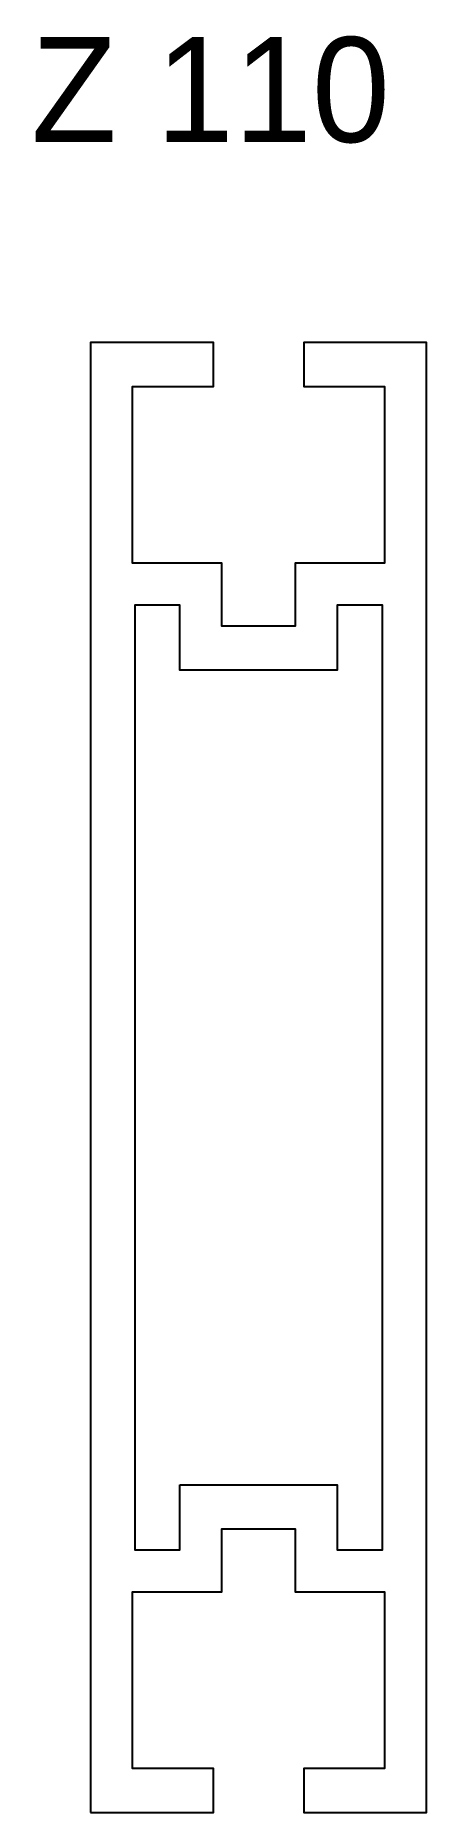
# Model space of a CAD drawing. Header units: millimetres. Extents: x -10.1 to 8.6, y -36.9 to 47.7.
import ezdxf

# ---------------------------------------------------------------- set-up
doc = ezdxf.new("R2010")
doc.units = ezdxf.units.MM
doc.header["$LTSCALE"] = 0.0125
doc.layers.add('Profil', color=7, linetype='Continuous')
doc.layers.add('Text_erfasst', color=3, linetype='Continuous')
doc.styles.add('gs25', font='gsimplex.shx', dxfattribs={"height": 25})

msp = doc.modelspace()

# ---------------------------------------------------------------- linework, layer by layer
at = {"layer": 'Profil'}
for points in [[(-7.431, -36.941), (-1.581, -36.941), (-1.581, -34.841), (-5.431, -34.841), (-5.431, -26.441), (-1.181, -26.441), (-1.181, -23.441), (2.319, -23.441), (2.319, -26.441), (6.569, -26.441), (6.569, -34.841), (2.719, -34.841), (2.719, -36.941), (8.569, -36.941), (8.569, 33.059), (2.719, 33.059), (2.719, 30.959), (6.569, 30.959), (6.569, 22.559), (2.319, 22.559), (2.319, 19.559), (-1.181, 19.559), (-1.181, 22.559), (-5.431, 22.559), (-5.431, 30.959), (-1.581, 30.959), (-1.581, 33.059), (-7.431, 33.059)], [(-3.181, -21.341), (4.319, -21.341), (4.319, -24.441), (6.469, -24.441), (6.469, -1.941), (6.469, 20.559), (4.319, 20.559), (4.319, 17.459), (-3.181, 17.459), (-3.181, 20.559), (-5.331, 20.559), (-5.331, -1.941), (-5.331, -24.441), (-3.181, -24.441)]]:
    msp.add_lwpolyline(points, close=True, dxfattribs=at)

# ---------------------------------------------------------------- texts
at = {"layer": 'Text_erfasst', "style": 'gs25'}
msp.add_text('Z 110', height=5, dxfattribs=at).set_placement((-10.266, 42.606))

doc.saveas('drawing.dxf')
